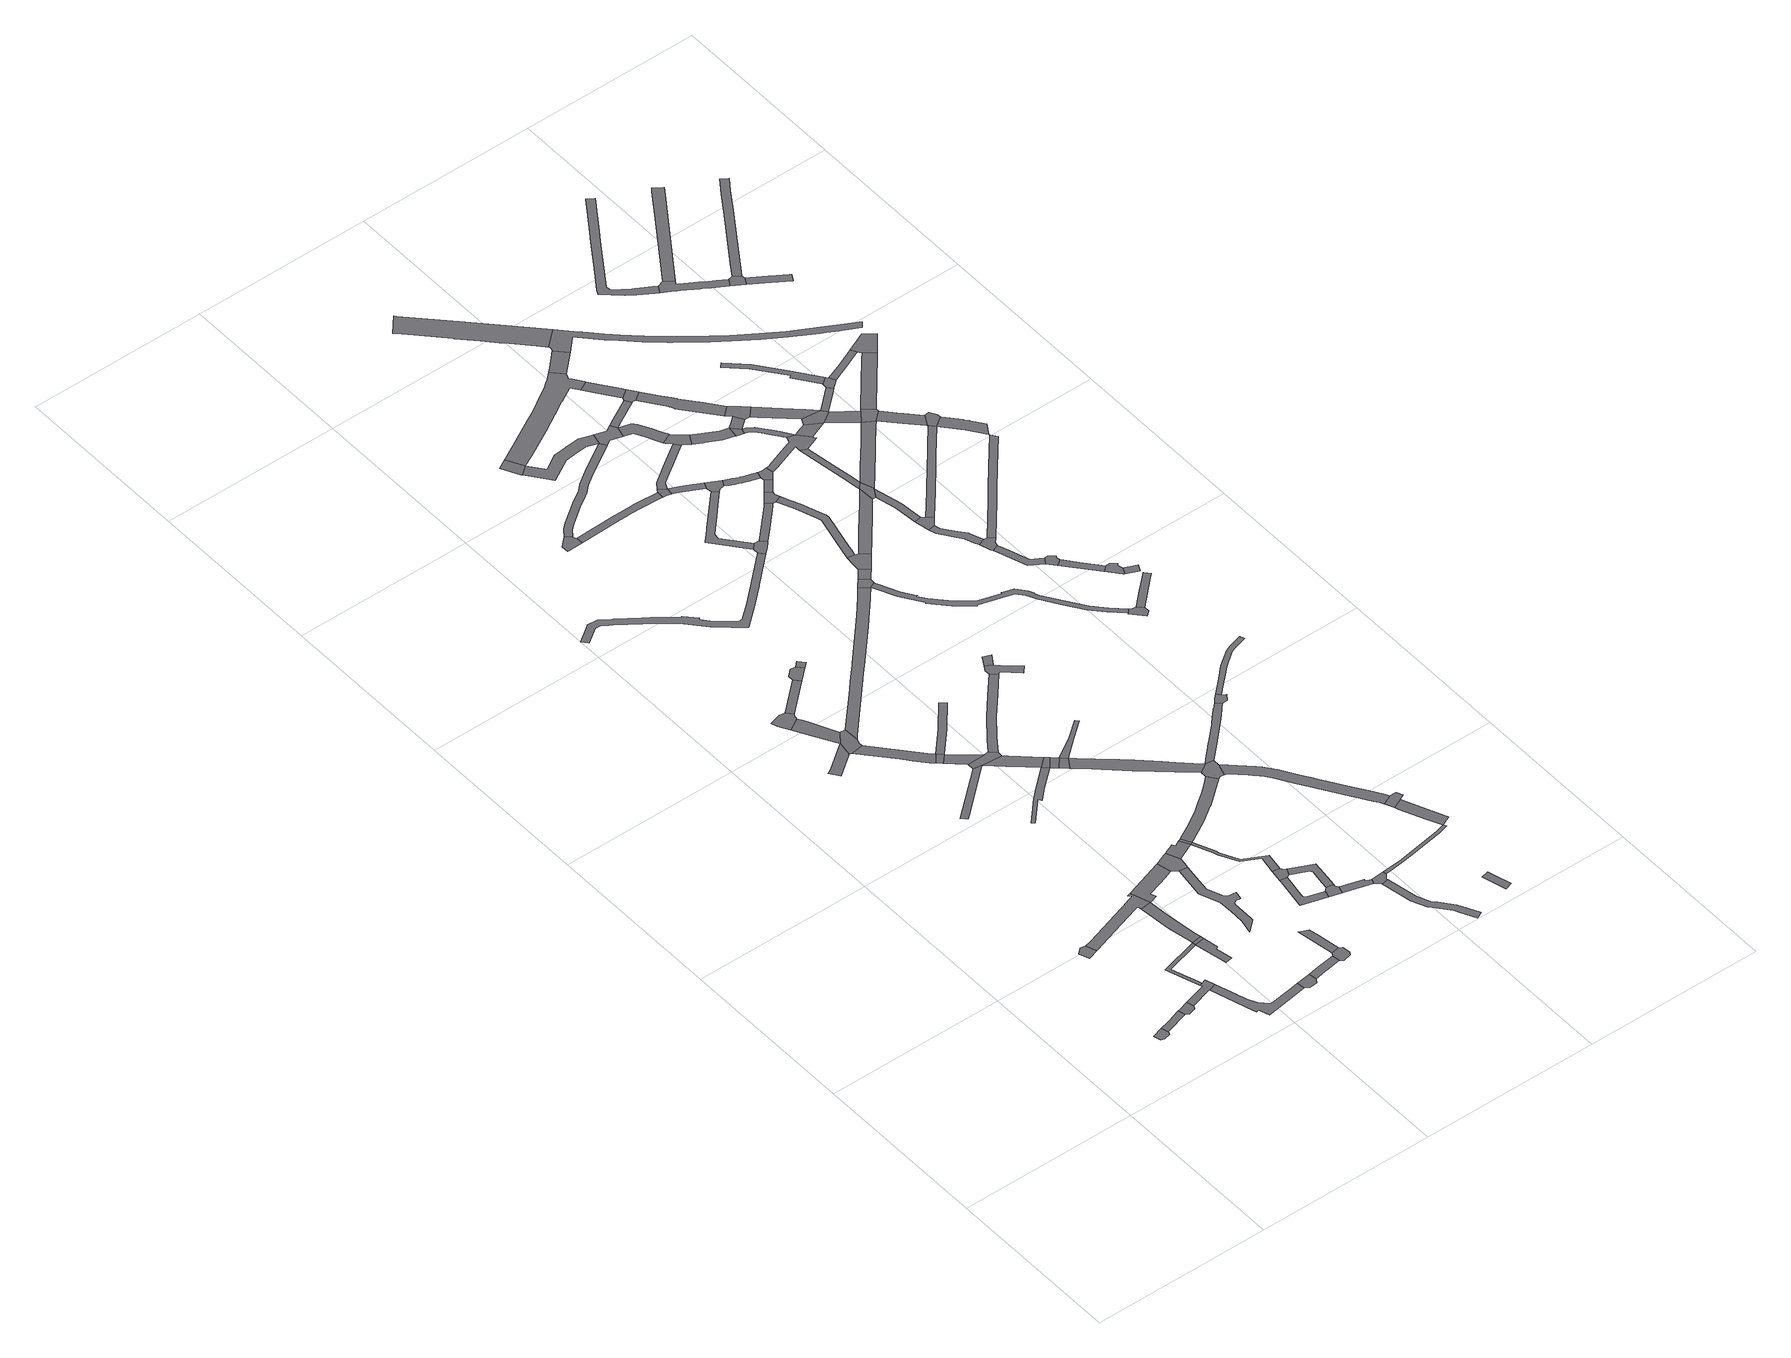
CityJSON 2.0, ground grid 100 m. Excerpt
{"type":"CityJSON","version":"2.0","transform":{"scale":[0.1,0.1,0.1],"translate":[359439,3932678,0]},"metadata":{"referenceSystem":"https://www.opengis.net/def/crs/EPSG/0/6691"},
"CityObjects":{
"road1":{"type":"Road","geometry":[{"type":"MultiSurface","lod":"1","boundaries":[[[0,1,2,3,4,5]]]}]},
"road2":{"type":"Road","attributes":{"RoadStructureAttribute.sectionType":"1"},"geometry":[{"type":"MultiSurface","lod":"1","boundaries":[[[1,6,7,8,2]]]}]},
"road3":{"type":"Road","geometry":[{"type":"MultiSurface","lod":"1","boundaries":[[[9,10,11,12,7,6,13]]]}]},
"road4":{"type":"Road","geometry":[{"type":"MultiSurface","lod":"1","boundaries":[[[14,15,16,17,18]]]}]},
"road5":{"type":"Road","geometry":[{"type":"MultiSurface","lod":"1","boundaries":[[[19,20,21,22,23,11,10,24,25,26]]]}]},
"road6":{"type":"Road","attributes":{"RoadStructureAttribute.sectionType":"1"},"geometry":[{"type":"MultiSurface","lod":"1","boundaries":[[[27,28,29,21,20,30,31,32]]]}]},
"road7":{"type":"Road","attributes":{"RoadStructureAttribute.sectionType":"1"},"geometry":[{"type":"MultiSurface","lod":"1","boundaries":[[[25,33,34,35,36,37,38,39,40,41,42,43,44,45,46,47,48,49,26]]]}]},
"road8":{"type":"Road","attributes":{"RoadStructureAttribute.sectionType":"1"},"geometry":[{"type":"MultiSurface","lod":"1","boundaries":[[[50,51,52,53,54,55,56,57,58,59,60,61,62,14,18]]]}]},
"road9":{"type":"Road","geometry":[{"type":"MultiSurface","lod":"1","boundaries":[[[63,64,65,66,67,32]]]}]},
"road10":{"type":"Road","geometry":[{"type":"MultiSurface","lod":"1","boundaries":[[[67,68,27,32]]]}]},
"road11":{"type":"Road","attributes":{"RoadStructureAttribute.sectionType":"1"},"geometry":[{"type":"MultiSurface","lod":"1","boundaries":[[[68,69,70,55,54,71,72,27]]]}]},
"road12":{"type":"Road","attributes":{"RoadStructureAttribute.sectionType":"1"},"geometry":[{"type":"MultiSurface","lod":"1","boundaries":[[[73,74,75,76,77,78,79,80,81]]]}]},
"road13":{"type":"Road","geometry":[{"type":"MultiSurface","lod":"1","boundaries":[[[82,83,41,40,84,85]]]}]},
"road14":{"type":"Road","geometry":[{"type":"MultiSurface","lod":"1","boundaries":[[[86,87,88,89,90,91,92,93,94]]]}]},
"road15":{"type":"Road","attributes":{"RoadStructureAttribute.sectionType":"1"},"geometry":[{"type":"MultiSurface","lod":"1","boundaries":[[[93,95,96,97,73,98,99,100,94]]]}]},
"road16":{"type":"Road","geometry":[{"type":"MultiSurface","lod":"1","boundaries":[[[101,102,103,104,105,106,98,73,81]]]}]},
"road17":{"type":"Road","attributes":{"RoadStructureAttribute.sectionType":"1"},"geometry":[{"type":"MultiSurface","lod":"1","boundaries":[[[107,108,109,110,111,112,113,83,82]]]}]},
"road18":{"type":"Road","geometry":[{"type":"MultiSurface","lod":"1","boundaries":[[[114,115,56,55,116,117,118,119,120,121,122,123]]]}]},
"road19":{"type":"Road","attributes":{"RoadStructureAttribute.sectionType":"1"},"geometry":[{"type":"MultiSurface","lod":"1","boundaries":[[[124,125,126,127,128,129,130,131,132]]]}]},
"road20":{"type":"Road","attributes":{"RoadStructureAttribute.sectionType":"1"},"geometry":[{"type":"MultiSurface","lod":"1","boundaries":[[[133,134,135,136,102,101,137,138,139,140]]]}]},
"road21":{"type":"Road","attributes":{"RoadStructureAttribute.sectionType":"1"},"geometry":[{"type":"MultiSurface","lod":"1","boundaries":[[[141,88,87,142]]]}]},
"road22":{"type":"Road","geometry":[{"type":"MultiSurface","lod":"1","boundaries":[[[143,144,145,146,147,111,110,148]]]}]},
"road23":{"type":"Road","attributes":{"RoadStructureAttribute.sectionType":"1"},"geometry":[{"type":"MultiSurface","lod":"1","boundaries":[[[149,150,151,152,153,154,155,156,157,158,159,160,161,162,163,164,165,166,167,168,169]]]}]},
"road24":{"type":"Road","attributes":{"RoadStructureAttribute.sectionType":"1"},"geometry":[{"type":"MultiSurface","lod":"1","boundaries":[[[170,171,172,173,147,146]]]}]},
"road25":{"type":"Road","geometry":[{"type":"MultiSurface","lod":"1","boundaries":[[[140,174,175,133]]]}]},
"road26":{"type":"Road","geometry":[{"type":"MultiSurface","lod":"1","boundaries":[[[168,176,177,178,179,180,123,122,169]]]}]},
"road27":{"type":"Road","attributes":{"RoadStructureAttribute.sectionType":"1"},"geometry":[{"type":"MultiSurface","lod":"1","boundaries":[[[181,182,183,184,185,186,187,188,189]]]}]},
"road28":{"type":"Road","attributes":{"RoadStructureAttribute.sectionType":"1"},"geometry":[{"type":"MultiSurface","lod":"1","boundaries":[[[175,174,190,191]]]}]},
"road29":{"type":"Road","attributes":{"RoadStructureAttribute.sectionType":"1"},"geometry":[{"type":"MultiSurface","lod":"1","boundaries":[[[192,193,141,142,194,195]]]}]},
"road30":{"type":"Road","geometry":[{"type":"MultiSurface","lod":"1","boundaries":[[[131,196,197,198,191,190,132]]]}]},
"road31":{"type":"Road","attributes":{"RoadStructureAttribute.sectionType":"1"},"geometry":[{"type":"MultiSurface","lod":"1","boundaries":[[[199,200,201,202,203,204,178,177,205,206]]]}]},
"road32":{"type":"Road","attributes":{"RoadStructureAttribute.sectionType":"1"},"geometry":[{"type":"MultiSurface","lod":"1","boundaries":[[[207,208,209,210,211,212,213,214,215,216,217,218,219,220,221,222,223,224,225,226,227,228,229,230,231,232,233,234,235,236,237,238,239,240,241,242,243,244,245]]]}]},
"road33":{"type":"Road","attributes":{"RoadStructureAttribute.sectionType":"1"},"geometry":[{"type":"MultiSurface","lod":"1","boundaries":[[[194,246,247,195]]]}]},
"road34":{"type":"Road","attributes":{"RoadStructureAttribute.sectionType":"1"},"geometry":[{"type":"MultiSurface","lod":"1","boundaries":[[[248,249,196,131,250,251,252,189,253]]]}]},
"road35":{"type":"Road","attributes":{"RoadStructureAttribute.sectionType":"1"},"geometry":[{"type":"MultiSurface","lod":"1","boundaries":[[[175,254,255,256,257,133]]]}]},
"road36":{"type":"Road","geometry":[{"type":"MultiSurface","lod":"1","boundaries":[[[258,259,260,261,262,199,206]]]}]},
"road37":{"type":"Road","geometry":[{"type":"MultiSurface","lod":"1","boundaries":[[[263,264,265,266,267,268,269,270,271,272]]]}]},
"road38":{"type":"Road","attributes":{"RoadStructureAttribute.sectionType":"1"},"geometry":[{"type":"MultiSurface","lod":"1","boundaries":[[[273,274,275,276,277,278,279,280,281,282,283,284,285,286,287]]]}]},
"road39":{"type":"Road","attributes":{"RoadStructureAttribute.sectionType":"1"},"geometry":[{"type":"MultiSurface","lod":"1","boundaries":[[[288,289,290,291,292,258,206,293,294,295,296,297]]]}]},
"road40":{"type":"Road","geometry":[{"type":"MultiSurface","lod":"1","boundaries":[[[298,253,189,188]]]}]},
"road41":{"type":"Road","geometry":[{"type":"MultiSurface","lod":"1","boundaries":[[[299,300,301,288,297,273,287]]]}]},
"road42":{"type":"Road","attributes":{"RoadStructureAttribute.sectionType":"1"},"geometry":[{"type":"MultiSurface","lod":"1","boundaries":[[[302,303,298,188]]]}]},
"road43":{"type":"Road","geometry":[{"type":"MultiSurface","lod":"1","boundaries":[[[302,304,305,303]]]}]},
"road44":{"type":"Road","geometry":[{"type":"MultiSurface","lod":"1","boundaries":[[[306,280,279,307,308,309,310]]]}]},
"road45":{"type":"Road","attributes":{"RoadStructureAttribute.sectionType":"1"},"geometry":[{"type":"MultiSurface","lod":"1","boundaries":[[[311,312,313,300,299,314,315,316,317,306,310]]]}]},
"road46":{"type":"Road","attributes":{"RoadStructureAttribute.sectionType":"1"},"geometry":[{"type":"MultiSurface","lod":"1","boundaries":[[[318,319,320,321,198,197,322,323,324,325,326,327]]]}]},
"road47":{"type":"Road","attributes":{"RoadStructureAttribute.sectionType":"1"},"geometry":[{"type":"MultiSurface","lod":"1","boundaries":[[[328,329,330,331,332,308,307]]]}]},
"road48":{"type":"Road","attributes":{"RoadStructureAttribute.sectionType":"1"},"geometry":[{"type":"MultiSurface","lod":"1","boundaries":[[[333,334,335,336,337,338,339,340,341,342,260,259,343,344,345,346,347,348,349,350]]]}]},
"road49":{"type":"Road","attributes":{"RoadStructureAttribute.sectionType":"1"},"geometry":[{"type":"MultiSurface","lod":"1","boundaries":[[[305,351,352,353,354,303]]]}]},
"road50":{"type":"Road","attributes":{"RoadStructureAttribute.sectionType":"1"},"geometry":[{"type":"MultiSurface","lod":"1","boundaries":[[[355,356,357,358,359,360,361,362,305,304,363,364,365,366,367,368,369,370]]]}]},
"road51":{"type":"Road","geometry":[{"type":"MultiSurface","lod":"1","boundaries":[[[371,372,373,374,375]]]}]},
"road52":{"type":"Road","geometry":[{"type":"MultiSurface","lod":"1","boundaries":[[[376,377,330,329,378,379,380,381,382,383]]]}]},
"road53":{"type":"Road","attributes":{"RoadStructureAttribute.sectionType":"1"},"geometry":[{"type":"MultiSurface","lod":"1","boundaries":[[[384,385,386,387,388,389,390,272,271,391,392,393,394,395,396,397,398,399,400]]]}]},
"road54":{"type":"Road","attributes":{"RoadStructureAttribute.sectionType":"1"},"geometry":[{"type":"MultiSurface","lod":"1","boundaries":[[[401,402,403,404,405,406,379,378,407,408,409,410,411,412,413]]]}]},
"road55":{"type":"Road","attributes":{"RoadStructureAttribute.sectionType":"1"},"geometry":[{"type":"MultiSurface","lod":"1","boundaries":[[[414,415,416,417,418,419,420,421,422,265,264,423,424,425,426,427,428,429,430,431,432,433]]]}]},
"road56":{"type":"Road","geometry":[{"type":"MultiSurface","lod":"1","boundaries":[[[370,369,333,350,434,435,436,437]]]}]},
"road57":{"type":"Road","attributes":{"RoadStructureAttribute.sectionType":"1"},"geometry":[{"type":"MultiSurface","lod":"1","boundaries":[[[372,438,439,440,441,442,443,444,433,445,446,447,448,449,450,451,373]]]}]},
"road58":{"type":"Road","geometry":[{"type":"MultiSurface","lod":"1","boundaries":[[[452,453,454,455,456,457,458,318,327]]]}]},
"road59":{"type":"Road","geometry":[{"type":"MultiSurface","lod":"1","boundaries":[[[456,459,460,457]]]}]},
"road60":{"type":"Road","geometry":[{"type":"MultiSurface","lod":"1","boundaries":[[[245,244,461,462,463,464,465,466]]]}]},
"road61":{"type":"Road","attributes":{"RoadStructureAttribute.sectionType":"1"},"geometry":[{"type":"MultiSurface","lod":"1","boundaries":[[[467,468,469,470,471,472,473,474,475,106,105,476,477,478,479,480,481,482,483,484,485,486,487,488,489,490,491,492,493,494,495,496,497,498,499,500,501,502,503,504,505,506,507,508,509,510,511,512,513,514,515,516,517,518,519,520,521,522,523,524,485,525]]]}]},
"road62":{"type":"Road","attributes":{"RoadStructureAttribute.sectionType":"1"},"geometry":[{"type":"MultiSurface","lod":"1","boundaries":[[[465,526,527,528,529,530,531,532,533,534,535,536,537,466]]]}]},
"road63":{"type":"Road","geometry":[{"type":"MultiSurface","lod":"1","boundaries":[[[399,538,539,540,541,542,543,400]]]}]},
"road64":{"type":"Road","attributes":{"RoadStructureAttribute.sectionType":"1"},"geometry":[{"type":"MultiSurface","lod":"1","boundaries":[[[382,544,545,546,547,548,549,550,551,552,383]]]}]},
"road65":{"type":"Road","geometry":[{"type":"MultiSurface","lod":"1","boundaries":[[[485,524,553,554,555,525]]]}]},
"road66":{"type":"Road","geometry":[{"type":"MultiSurface","lod":"1","boundaries":[[[556,557,558,559,560]]]}]},
"road67":{"type":"Road","attributes":{"RoadStructureAttribute.sectionType":"1"},"geometry":[{"type":"MultiSurface","lod":"1","boundaries":[[[561,562,554,553,563,564]]]}]},
"road68":{"type":"Road","attributes":{"RoadStructureAttribute.sectionType":"1"},"geometry":[{"type":"MultiSurface","lod":"1","boundaries":[[[565,566,567,568,569,570,571,572,573,574,575,576,577,578,579,580,581,582,583,584,585,586,587,588,589,590,591,592,593,594,436,435]]]}]},
"road69":{"type":"Road","attributes":{"RoadStructureAttribute.sectionType":"1"},"geometry":[{"type":"MultiSurface","lod":"1","boundaries":[[[541,595,596,597,598,599,600,601,602,603,604,605,542]]]}]},
"road70":{"type":"Road","attributes":{"RoadStructureAttribute.sectionType":"1"},"geometry":[{"type":"MultiSurface","lod":"1","boundaries":[[[606,607,608,609,610,611,612,613,614,615,616,617,618,619,620,621,622,623,624,625,626,627,628,374,373]]]}]},
"road71":{"type":"Road","attributes":{"RoadStructureAttribute.sectionType":"1"},"geometry":[{"type":"MultiSurface","lod":"1","boundaries":[[[629,630,631,632,464,463,633,634,635,636]]]}]},
"road72":{"type":"Road","attributes":{"RoadStructureAttribute.sectionType":"1"},"geometry":[{"type":"MultiSurface","lod":"1","boundaries":[[[437,637,638,639,640,641,642,643,644,645,646,647,648,649,650,651,652,370]]]}]},
"road73":{"type":"Road","geometry":[{"type":"MultiSurface","lod":"1","boundaries":[[[653,654,655,656,657,561,564,658,659,660]]]}]},
"road74":{"type":"Road","attributes":{"RoadStructureAttribute.sectionType":"1"},"geometry":[{"type":"MultiSurface","lod":"1","boundaries":[[[661,662,663,664,665,666,543,542,667,668,669,670]]]}]},
"road75":{"type":"Road","geometry":[{"type":"MultiSurface","lod":"1","boundaries":[[[671,445,433,432,672,673,674,675]]]}]},
"road76":{"type":"Road","geometry":[{"type":"MultiSurface","lod":"1","boundaries":[[[600,599,532,531,676,677,678]]]}]},
"road77":{"type":"Road","geometry":[{"type":"MultiSurface","lod":"1","boundaries":[[[679,680,681,580,579,682]]]}]},
"road78":{"type":"Road","attributes":{"RoadStructureAttribute.sectionType":"1"},"geometry":[{"type":"MultiSurface","lod":"1","boundaries":[[[683,684,685,686,687,688,679,682,689,690,548]]]}]},
"road79":{"type":"Road","attributes":{"RoadStructureAttribute.sectionType":"1"},"geometry":[{"type":"MultiSurface","lod":"1","boundaries":[[[691,692,693,694,695,696,655,654,697,698,699,700,701,702,703,704,705]]]}]},
"road80":{"type":"Road","geometry":[{"type":"MultiSurface","lod":"1","boundaries":[[[704,706,707,708,629,636,705]]]}]},
"road81":{"type":"Road","attributes":{"RoadStructureAttribute.sectionType":"1"},"geometry":[{"type":"MultiSurface","lod":"1","boundaries":[[[673,709,710,711,712,713,714,715,716,717,718,719,674]]]}]},
"road82":{"type":"Road","attributes":{"RoadStructureAttribute.sectionType":"1"},"geometry":[{"type":"MultiSurface","lod":"1","boundaries":[[[677,720,721,722,723,724,725,726,727,728,729,730,731,732,733,734,735,736,737,738,739,740,741,742,743,744,678]]]}]},
"road83":{"type":"Road","attributes":{"RoadStructureAttribute.sectionType":"1"},"geometry":[{"type":"MultiSurface","lod":"1","boundaries":[[[745,746,708,707]]]}]},
"road84":{"type":"Road","attributes":{"RoadStructureAttribute.sectionType":"1"},"geometry":[{"type":"MultiSurface","lod":"1","boundaries":[[[747,748,749,750,751,752,675,674]]]}]},
"road85":{"type":"Road","geometry":[{"type":"MultiSurface","lod":"1","boundaries":[[[640,753,754,755,756,757,641]]]}]},
"road86":{"type":"Road","geometry":[{"type":"MultiSurface","lod":"1","boundaries":[[[758,759,760,761,713,712,762,661,670]]]}]},
"road87":{"type":"Road","attributes":{"RoadStructureAttribute.sectionType":"1"},"geometry":[{"type":"MultiSurface","lod":"1","boundaries":[[[763,764,765,766,767,768,769,770,771,772,773,653,660]]]}]},
"road88":{"type":"Road","geometry":[{"type":"MultiSurface","lod":"1","boundaries":[[[745,774,775,776,777,778,779,780,781,782,731,730,746]]]}]},
"road89":{"type":"Road","attributes":{"RoadStructureAttribute.sectionType":"1"},"geometry":[{"type":"MultiSurface","lod":"1","boundaries":[[[783,784,785,786,787,788,789,790,791,792,793,794,795,796,797,798,799,800]]]}]},
"road90":{"type":"Road","attributes":{"RoadStructureAttribute.sectionType":"1"},"geometry":[{"type":"MultiSurface","lod":"1","boundaries":[[[613,801,802,803,804,805,806,614]]]}]},
"road91":{"type":"Road","attributes":{"RoadStructureAttribute.sectionType":"1"},"geometry":[{"type":"MultiSurface","lod":"1","boundaries":[[[807,808,809,761,760,810,811,812,813,814,815]]]}]},
"road92":{"type":"Road","geometry":[{"type":"MultiSurface","lod":"1","boundaries":[[[816,621,620,817,818]]]}]},
"road93":{"type":"Road","geometry":[{"type":"MultiSurface","lod":"1","boundaries":[[[748,819,820,821,804,803,749]]]}]},
"road94":{"type":"Road","attributes":{"RoadStructureAttribute.sectionType":"1"},"geometry":[{"type":"MultiSurface","lod":"1","boundaries":[[[822,823,824,825,826,827,828,756,755,829,830,831,832,833,834,835]]]}]},
"road95":{"type":"Road","geometry":[{"type":"MultiSurface","lod":"1","boundaries":[[[836,837,838,839,840,841]]]}]},
"road96":{"type":"Road","geometry":[{"type":"MultiSurface","lod":"1","boundaries":[[[814,842,843,844,815]]]}]},
"road97":{"type":"Road","attributes":{"RoadStructureAttribute.sectionType":"1"},"geometry":[{"type":"MultiSurface","lod":"1","boundaries":[[[839,845,846,847,848,849,850,851,852,853,840]]]}]},
"road98":{"type":"Road","attributes":{"RoadStructureAttribute.sectionType":"1"},"geometry":[{"type":"MultiSurface","lod":"1","boundaries":[[[854,855,856,857,858,859,821,820,860,861,862,863,864,865]]]}]},
"road99":{"type":"Road","attributes":{"RoadStructureAttribute.sectionType":"1"},"geometry":[{"type":"MultiSurface","lod":"1","boundaries":[[[837,866,867,868,869,870,871,838]]]}]},
"road100":{"type":"Road","geometry":[{"type":"MultiSurface","lod":"1","boundaries":[[[869,868,872,767,766]]]}]},
"road101":{"type":"Road","geometry":[{"type":"MultiSurface","lod":"1","boundaries":[[[873,874,875,876,877,776,775,878,879,880,881,882,883,884,885,886,887,888,889,890,891,892]]]}]},
"road102":{"type":"Road","attributes":{"RoadStructureAttribute.sectionType":"1"},"geometry":[{"type":"MultiSurface","lod":"1","boundaries":[[[893,815,844,894,895,896]]]}]},
"road103":{"type":"Road","geometry":[{"type":"MultiSurface","lod":"1","boundaries":[[[897,898,899,900,901,849,848,902,903]]]}]},
"road104":{"type":"Road","attributes":{"RoadStructureAttribute.sectionType":"1"},"geometry":[{"type":"MultiSurface","lod":"1","boundaries":[[[872,904,905,906,885,884,907,908,909,910,911,767]]]}]},
"road105":{"type":"Road","geometry":[{"type":"MultiSurface","lod":"1","boundaries":[[[912,913,502,501,914,915,916,917]]]}]},
"road106":{"type":"Road","attributes":{"RoadStructureAttribute.sectionType":"1"},"geometry":[{"type":"MultiSurface","lod":"1","boundaries":[[[918,919,920,897,903,921,922,923,924]]]}]},
"road107":{"type":"Road","attributes":{"RoadStructureAttribute.sectionType":"1"},"geometry":[{"type":"MultiSurface","lod":"1","boundaries":[[[891,925,926,927,928,929,844,843,930,931,932,933,934,935,936,937,892]]]}]},
"road108":{"type":"Road","geometry":[{"type":"MultiSurface","lod":"1","boundaries":[[[938,896,895,939,940,941,942,943,854,865]]]}]},
"road109":{"type":"Road","geometry":[{"type":"MultiSurface","lod":"1","boundaries":[[[944,924,923,945,946,947,948,949]]]}]},
"road110":{"type":"Road","attributes":{"RoadStructureAttribute.sectionType":"1"},"geometry":[{"type":"MultiSurface","lod":"1","boundaries":[[[950,947,946,951,952]]]}]},
"road111":{"type":"Road","attributes":{"RoadStructureAttribute.sectionType":"1"},"geometry":[{"type":"MultiSurface","lod":"1","boundaries":[[[953,954,955,956,957,912,917]]]}]},
"road112":{"type":"Road","attributes":{"RoadStructureAttribute.sectionType":"1"},"geometry":[{"type":"MultiSurface","lod":"1","boundaries":[[[958,959,891,890,960]]]}]},
"road113":{"type":"Road","geometry":[{"type":"MultiSurface","lod":"1","boundaries":[[[961,952,951,962,963,964,965,966]]]}]},
"road114":{"type":"Road","attributes":{"RoadStructureAttribute.sectionType":"1"},"geometry":[{"type":"MultiSurface","lod":"1","boundaries":[[[967,968,969,970,940,939,971,972,973]]]}]},
"road115":{"type":"Road","attributes":{"RoadStructureAttribute.sectionType":"1"},"geometry":[{"type":"MultiSurface","lod":"1","boundaries":[[[974,975,964,963]]]}]},
"road116":{"type":"Road","geometry":[{"type":"MultiSurface","lod":"1","boundaries":[[[976,967,973,958,960]]]}]},
"road117":{"type":"Road","attributes":{"RoadStructureAttribute.sectionType":"1"},"geometry":[{"type":"MultiSurface","lod":"1","boundaries":[[[977,978,979,980,981,982,983,984,985,872,868,986,987,988,989,990,991,980,992,993,994]]]}]},
"road118":{"type":"Road","attributes":{"RoadStructureAttribute.sectionType":"1"},"geometry":[{"type":"MultiSurface","lod":"1","boundaries":[[[995,996,997,976,960,998,999,981]]]}]},
"road119":{"type":"Road","attributes":{"RoadStructureAttribute.sectionType":"1"},"geometry":[{"type":"MultiSurface","lod":"1","boundaries":[[[1000,1001,1002,901,900,1003,1004,1005,1006,1007]]]}]},
"road120":{"type":"Road","attributes":{"RoadStructureAttribute.sectionType":"1"},"geometry":[{"type":"MultiSurface","lod":"1","boundaries":[[[1008,1009,1010,1011,1012,1013,1014,1015,1016,1017,1018,1019,1020,1021,1022,1023,1012,1024,1025,1026,1027,1028,1029,1030,836,841]]]}]},
"road121":{"type":"Road","attributes":{"RoadStructureAttribute.sectionType":"1"},"geometry":[{"type":"MultiSurface","lod":"1","boundaries":[[[1031,967,976,1032,1033,1034,1035]]]}]},
"road122":{"type":"Road","attributes":{"RoadStructureAttribute.sectionType":"1"},"geometry":[{"type":"MultiSurface","lod":"1","boundaries":[[[1036,1037,1038,1039,1040,1041,1042,1043,1044]]]}]},
"road123":{"type":"Road","geometry":[{"type":"MultiSurface","lod":"1","boundaries":[[[1045,995,981,980,979,1046]]]}]},
"road124":{"type":"Road","attributes":{"RoadStructureAttribute.sectionType":"1"},"geometry":[{"type":"MultiSurface","lod":"1","boundaries":[[[1047,1048,1049,1050,1051,1052,818,817,1053,1054,1055,1056,1057,1058,1059,1060,1061,1062,1063,1064,1065,1066,1067,1068,1069,1070,1071,1072,1073,1074,1075,1076,1077,1078,1079,1080,1081,1082,1083,1084,1085,1086,1087,1088,1089,1090,783,800]]]}]},
"road125":{"type":"Road","geometry":[{"type":"MultiSurface","lod":"1","boundaries":[[[1091,1036,1044,1092,1035,1034,1093,1094]]]}]},
"road126":{"type":"Road","geometry":[{"type":"MultiSurface","lod":"1","boundaries":[[[993,1024,1012,1023,1095,1096,994]]]}]},
"road127":{"type":"Road","attributes":{"RoadStructureAttribute.sectionType":"1"},"geometry":[{"type":"MultiSurface","lod":"1","boundaries":[[[1097,1098,1099,1100,1045,1046,1101,1102,1103]]]}]},
"road128":{"type":"Road","attributes":{"RoadStructureAttribute.sectionType":"1"},"geometry":[{"type":"MultiSurface","lod":"1","boundaries":[[[1104,1105,1106,1107,1108,1109,1110,1111,1112,1113,1114,1115,1116,1117,1118,1119,1120,1121,1122,1123,1124,1125,1126]]]}]},
"road129":{"type":"Road","attributes":{"RoadStructureAttribute.sectionType":"1"},"geometry":[{"type":"MultiSurface","lod":"1","boundaries":[[[1127,1128,1129,1130,1131,1132,1091,1094]]]}]},
"road130":{"type":"Road","geometry":[{"type":"MultiSurface","lod":"1","boundaries":[[[1133,1115,1114,1134,1135,1136,1137,1138,1139,1140,1141,1142,1143,1144,1145,1146,1147,1148]]]}]},
"road131":{"type":"Road","geometry":[{"type":"MultiSurface","lod":"1","boundaries":[[[1149,1150,1151,1130,1129,1097,1103]]]}]},
"road132":{"type":"Road","geometry":[{"type":"MultiSurface","lod":"1","boundaries":[[[1152,1153,1154,1141,1140,1155]]]}]},
"road133":{"type":"Road","attributes":{"RoadStructureAttribute.sectionType":"1"},"geometry":[{"type":"MultiSurface","lod":"1","boundaries":[[[1156,1157,1158,1159,1160,1133,1148,1161,1162,1163,1164]]]}]},
"road134":{"type":"Road","attributes":{"RoadStructureAttribute.sectionType":"1"},"geometry":[{"type":"MultiSurface","lod":"1","boundaries":[[[1165,1166,1167,1168,1169,1170,1152,1155]]]}]},
"road135":{"type":"Road","attributes":{"RoadStructureAttribute.sectionType":"1"},"geometry":[{"type":"MultiSurface","lod":"1","boundaries":[[[1171,1172,1173,1174,1175,1176,1154,1153,1177,1178,1179,1180,1181,1182,1183]]]}]}
},
"vertices":[
[492,310,0],[497,328,0],[486,366,0],[423,348,0],[435,309,0],[453,300,0],
[634,368,0],[623,407,0],[543,383,0],
[691,370,0],[700,388,0],[689,427,0],[641,412,0],[652,359,0],
[560,1025,0],[532,1034,0],[502,1006,0],[521,948,0],[579,967,0],
[853,491,0],[829,483,0],[812,477,0],[816,464,0],[814,463,0],[826,425,0],[828,426,0],[870,439,0],
[967,725,0],[750,663,0],[804,502,0],[822,503,0],[773,650,0],[969,706,0],
[902,181,0],[906,169,0],[923,174,0],[929,157,0],[942,114,0],[955,116,0],[1068,134,0],[1184,154,0],[1177,198,0],[1108,187,0],[1006,170,0],[992,173,0],[950,218,0],[925,269,0],[917,292,0],[909,317,0],[907,321,0],
[596,973,0],[620,981,0],[894,1070,0],[919,1078,0],[922,1057,0],[982,1063,0],[947,1171,0],[929,1166,0],[945,1150,0],[929,1145,0],[903,1136,0],[901,1135,0],[602,1038,0],
[1005,521,0],[1045,528,0],[1027,623,0],[1042,627,0],[1027,716,0],
[1023,734,0],
[1018,767,0],[993,950,0],[941,873,0],[966,743,0],
[522,2826,0],[376,2718,0],[367,2713,0],[359,2708,0],[349,2703,0],[386,2652,0],[418,2675,0],[502,2737,0],[510,2742,0],
[1268,167,0],[1261,212,0],[1207,138,0],[1252,145,0],
[473,3112,0],[479,3118,0],[449,3151,0],[418,3156,0],[354,3137,0],[364,3102,0],[365,3101,0],[397,3044,0],[467,3084,0],
[415,3012,0],[466,2925,0],[513,2843,0],[568,2887,0],[495,3034,0],[484,3056,0],
[523,2740,0],[596,2751,0],[593,2766,0],[595,2782,0],[602,2795,0],[598,2882,0],
[1333,178,0],[1341,179,0],[1381,186,0],[1431,194,0],[1426,239,0],[1381,232,0],[1326,222,0],
[1123,1229,0],[1089,1218,0],[989,1065,0],[1030,1077,0],[1020,1110,0],[1024,1111,0],[1150,1151,0],[1157,1154,0],[1192,1166,0],[1172,1245,0],
[644,2074,0],[652,2067,0],[658,2060,0],[665,2053,0],[668,2051,0],[672,2047,0],[707,2077,0],[950,2288,0],[902,2296,0],
[829,2485,0],[813,2499,0],[645,2693,0],[606,2736,0],[676,2565,0],[715,2519,0],[769,2457,0],[789,2438,0],
[619,3304,0],[649,3271,0],
[1494,190,0],[1506,207,0],[1499,252,0],[1482,263,0],[1437,256,0],[1450,181,0],
[1218,1096,0],[1198,963,0],[1241,855,0],[1242,775,0],[1241,733,0],[1240,688,0],[1224,611,0],[1285,665,0],[1286,674,0],[1286,683,0],[1289,774,0],[1288,805,0],[1304,819,0],[1334,815,0],[1341,859,0],[1297,866,0],[1282,878,0],[1246,968,0],[1259,1057,0],[1271,1137,0],[1225,1144,0],
[1461,387,0],[1451,444,0],[1428,454,0],[1401,466,0],
[816,2413,0],[859,2459,0],
[1275,1166,0],[1281,1203,0],[1249,1277,0],[1234,1270,0],[1205,1258,0],
[1054,2010,0],[997,1955,0],[886,1839,0],[900,1825,0],[1010,1941,0],[1022,1923,0],[1081,1980,0],[1189,2072,0],[1159,2099,0],
[903,2332,0],[1002,2337,0],
[654,3364,0],[620,3333,0],[714,3329,0],[684,3362,0],
[1064,2280,0],[1064,2307,0],[1031,2340,0],
[1352,1303,0],[1326,1290,0],[1319,1287,0],[1307,1303,0],[1288,1294,0],[1261,1282,0],[1357,1238,0],[1379,1249,0],
[878,3934,0],[866,3923,0],[773,3840,0],[691,3772,0],[671,3771,0],[576,3849,0],[532,3900,0],[539,3907,0],[483,3969,0],[476,3962,0],[470,3969,0],[461,3975,0],[364,4054,0],[330,4078,0],[221,4156,0],[215,4160,0],[157,4200,0],[98,4204,0],[93,4199,0],[3,4135,0],[27,4104,0],[112,4163,0],[143,4161,0],[175,4139,0],[193,4127,0],[308,4045,0],[339,4022,0],[442,3940,0],[445,3936,0],[544,3825,0],[549,3820,0],[622,3760,0],[681,3711,0],[799,3809,0],[887,3888,0],[894,3894,0],[903,3903,0],[1059,4048,0],[1032,4077,0],
[743,3355,0],[713,3388,0],
[1128,2222,0],[1085,2261,0],[955,2284,0],[1035,2211,0],[1052,2195,0],[1211,2147,0],
[975,2585,0],[1089,2720,0],[1057,2745,0],[945,2612,0],
[1393,1255,0],[1392,1255,0],[1365,1309,0],[1359,1306,0],[1356,1305,0],
[420,4710,0],[423,4715,0],[390,4738,0],[338,4690,0],[339,4650,0],[358,4651,0],[363,4651,0],[400,4652,0],[431,4653,0],[430,4693,0],
[1554,795,0],[1552,780,0],[1526,630,0],[1522,610,0],[1521,601,0],[1638,568,0],[1664,561,0],[1675,601,0],[1639,611,0],[1580,627,0],[1569,641,0],[1570,650,0],[1571,656,0],[1587,747,0],[1594,788,0],
[1606,857,0],[1623,957,0],[1499,1023,0],[1448,1119,0],[1444,1140,0],[1429,1135,0],[1434,1114,0],[1488,1012,0],[1583,961,0],[1566,864,0],
[1233,2127,0],
[1611,797,0],[1628,834,0],[1615,840,0],
[1221,2045,0],[1266,2097,0],
[1260,2011,0],[1297,2069,0],
[1695,617,0],[1731,542,0],[1743,585,0],[1733,601,0],[1734,611,0],
[1738,635,0],[1757,774,0],[1722,790,0],[1695,759,0],[1703,755,0],[1712,739,0],[1700,658,0],
[1368,2748,0],[1269,2637,0],[1173,2529,0],[1077,2405,0],[1104,2364,0],[1127,2396,0],[1131,2401,0],[1208,2500,0],[1311,2616,0],[1401,2718,0],
[1744,538,0],[1887,498,0],[1897,525,0],[1865,536,0],[1869,547,0],
[1726,1563,0],[1688,1529,0],[1641,1489,0],[1610,1465,0],[1580,1443,0],[1539,1412,0],[1492,1382,0],[1491,1382,0],[1436,1349,0],[1387,1321,0],[1416,1267,0],[1419,1269,0],[1464,1295,0],[1525,1331,0],[1616,1392,0],[1619,1393,0],[1689,1451,0],[1763,1512,0],
[1403,2158,0],[1497,2233,0],[1484,2249,0],[1390,2174,0],
[1734,1669,0],[1673,1727,0],[1627,1772,0],[1533,1861,0],[1532,1862,0],[1479,1909,0],[1457,1928,0],[1326,2043,0],[1340,1939,0],[1481,1810,0],[1489,1803,0],[1632,1678,0],[1658,1656,0],[1667,1648,0],[1725,1596,0],[1777,1631,0],
[497,5193,0],[499,5190,0],[549,5226,0],[498,5320,0],[444,5290,0],
[1915,525,0],[1902,524,0],[1914,469,0],[1954,477,0],[1952,484,0],[1961,496,0],[1973,512,0],[1972,530,0],
[908,4694,0],[819,4699,0],[783,4700,0],[771,4700,0],[743,4701,0],[700,4700,0],[667,4700,0],[668,4660,0],[701,4660,0],[743,4661,0],[754,4660,0],[781,4660,0],[817,4658,0],[895,4655,0],[906,4654,0],[920,4653,0],[924,4693,0],
[2108,121,0],[2100,138,0],[2040,210,0],[2019,235,0],[1993,294,0],[1988,306,0],[1948,296,0],[1984,213,0],[2000,194,0],[2066,115,0],[2079,89,0],[2121,5,0],[2157,23,0],
[883,5104,0],[746,5020,0],[672,4968,0],[639,4935,0],[564,4889,0],[556,4882,0],[452,4807,0],[420,4779,0],[417,4777,0],[447,4750,0],[477,4775,0],[586,4854,0],[626,4879,0],[661,4902,0],[697,4936,0],[746,4971,0],[768,4986,0],[874,5051,0],[940,5092,0],[919,5126,0],
[1780,1519,0],[1800,1516,0],[1822,1588,0],[1823,1622,0],
[501,5188,0],[564,5107,0],[599,5062,0],[724,5135,0],[780,5141,0],[852,5147,0],[888,5136,0],[932,5189,0],[898,5199,0],[859,5211,0],[777,5205,0],[730,5200,0],[704,5197,0],[615,5145,0],
[1412,2730,0],[1499,2651,0],[1530,2684,0],[1443,2763,0],[1421,2783,0],[1383,2806,0],[1364,2775,0],
[1457,2842,0],[1415,2859,0],
[1089,4075,0],[1113,4099,0],[1120,4107,0],[1091,4135,0],[1061,4137,0],[1034,4107,0],
[1213,3546,0],[1165,3492,0],[1128,3451,0],[1079,3398,0],[909,3213,0],[902,3206,0],[845,3144,0],[764,3058,0],[661,2949,0],[620,2818,0],[715,2921,0],[806,3019,0],[879,3097,0],[907,3126,0],[942,3164,0],[1122,3357,0],[1193,3434,0],[1214,3456,0],[1301,3559,0],[1309,3541,0],[1360,3429,0],[1440,3315,0],[1435,3311,0],[1435,3310,0],[1523,3217,0],[1615,3143,0],[1620,3148,0],[1761,3106,0],[1804,3093,0],[1837,3051,0],[1863,3000,0],[1929,2902,0],[2001,2794,0],[2067,2723,0],[2140,2655,0],[2157,2677,0],[2086,2742,0],[2023,2810,0],[1887,3014,0],[1875,3038,0],[1880,3042,0],[1879,3043,0],[1866,3070,0],[1823,3122,0],[1764,3140,0],[1760,3141,0],[1759,3135,0],[1641,3170,0],[1631,3173,0],[1546,3242,0],[1461,3331,0],[1430,3376,0],[1439,3375,0],[1435,3380,0],[1390,3446,0],[1340,3555,0],[1335,3565,0],[1332,3571,0],[1251,3592,0],
[951,4271,0],[952,4301,0],[978,4328,0],[1038,4391,0],[1089,4445,0],[1152,4512,0],[1123,4539,0],[1068,4481,0],[949,4356,0],[917,4322,0],[909,4314,0],[885,4288,0],
[932,4652,0],[944,4650,0],[954,4647,0],[967,4643,0],[973,4683,0],[935,4710,0],
[2081,522,0],[2141,532,0],[2345,566,0],[2400,582,0],[2392,599,0],[2339,583,0],[2131,549,0],[2079,540,0],[2073,540,0],
[1336,3601,0],[1291,3639,0],[1261,3604,0],
[2365,186,0],[2355,220,0],[2312,208,0],[2349,74,0],[2392,86,0],
[1332,3689,0],[1310,3662,0],[1356,3624,0],[1378,3650,0],
[1817,1509,0],[1818,1508,0],[1890,1441,0],[1905,1427,0],[1928,1403,0],[1943,1385,0],[1958,1365,0],[1967,1352,0],[2026,1260,0],[2079,1176,0],[2084,1168,0],[2138,1085,0],[2238,931,0],[2255,906,0],[2264,886,0],[2319,911,0],[2309,934,0],[2276,984,0],[2194,1109,0],[2188,1118,0],[2135,1201,0],[2123,1220,0],[2115,1233,0],[2077,1293,0],[2018,1385,0],[2008,1400,0],[2001,1409,0],[1990,1423,0],[1973,1443,0],[1952,1465,0],
[976,4640,0],[978,4639,0],[989,4635,0],[1000,4629,0],[1118,4569,0],[1136,4605,0],[1057,4645,0],[1019,4665,0],[1008,4670,0],[996,4675,0],[985,4679,0],
[616,5263,0],[776,5351,0],[830,5382,0],[916,5432,0],[954,5455,0],[960,5458,0],[1046,5507,0],[1078,5461,0],[1129,5490,0],[1131,5491,0],[1127,5497,0],[1092,5546,0],[1081,5561,0],[1083,5567,0],[1094,5590,0],[1036,5651,0],[999,5616,0],[978,5601,0],[950,5580,0],[917,5560,0],[813,5494,0],[749,5459,0],[594,5372,0],
[1268,4318,0],[1256,4303,0],[1256,4302,0],[1122,4166,0],[1161,4149,0],[1286,4276,0],[1295,4287,0],[1300,4293,0],
[1904,1701,0],[1980,1773,0],[2043,1839,0],[2099,1898,0],[2072,1924,0],[2044,1896,0],[2043,1897,0],[2038,1891,0],[2022,1875,0],[1974,1824,0],[1975,1823,0],[1953,1800,0],[1885,1736,0],[1878,1730,0],[1859,1712,0],[1798,1651,0],
[1400,3770,0],[1381,3778,0],[1341,3784,0],[1340,3774,0],[1335,3742,0],[1394,3670,0],[1397,3673,0],[1446,3732,0],
[1187,4903,0],[1072,4825,0],[1068,4822,0],[1024,4792,0],[960,4747,0],[939,4716,0],[993,4721,0],[1068,4773,0],[1095,4792,0],[1210,4870,0],
[1000,5169,0],[970,5111,0],[1035,5091,0],[1053,5153,0],[1033,5188,0],
[1164,4525,0],[1194,4530,0],[1212,4566,0],
[2342,860,0],[2374,877,0],[2357,909,0],[2287,835,0],
[2445,624,0],[2435,645,0],[2410,705,0],[2410,707,0],[2377,781,0],[2369,799,0],[2296,814,0],[2356,678,0],
[1326,4276,0],[1361,4194,0],[1401,4078,0],[1407,4063,0],[1407,4057,0],[1372,3911,0],[1390,3815,0],[1394,3834,0],[1447,4053,0],[1446,4071,0],[1432,4111,0],[1399,4208,0],[1378,4256,0],[1356,4306,0],[1319,4290,0],
[1345,4332,0],[1347,4352,0],[1316,4377,0],
[1086,5076,0],[1116,5021,0],[1139,4973,0],[1156,4938,0],[1214,4966,0],[1209,4975,0],[1200,4995,0],[1173,5050,0],[1139,5114,0],[1128,5126,0],[1117,5134,0],
[1217,4518,0],[1228,4513,0],[1233,4511,0],[1244,4505,0],[1260,4498,0],[1268,4495,0],[1275,4492,0],[1292,4486,0],[1303,4482,0],[1356,4464,0],[1363,4462,0],[1374,4501,0],[1369,4502,0],[1358,4506,0],[1348,4509,0],[1317,4520,0],[1306,4523,0],[1292,4529,0],[1290,4529,0],[1275,4535,0],[1259,4543,0],[1257,4543,0],[1251,4546,0],[1248,4548,0],[1237,4553,0],
[1400,4417,0],[1369,4442,0],
[1092,5175,0],[1214,5244,0],[1194,5279,0],[1095,5223,0],[1056,5201,0],[1042,5193,0],
[2129,1900,0],[2152,1931,0],[2131,1947,0],[2113,1967,0],[2091,1944,0],
[1217,4875,0],[1242,4852,0],[1254,4845,0],[1285,4902,0],[1162,4927,0],
[1499,3795,0],[1524,3825,0],[1604,3921,0],[1684,4018,0],[1681,4108,0],[1677,4103,0],[1597,4007,0],[1583,3990,0],[1477,3863,0],[1438,3816,0],[1426,3802,0],
[1416,4436,0],[1433,4458,0],[1427,4497,0],[1414,4496,0],[1411,4496,0],[1405,4496,0],[1393,4497,0],[1389,4497,0],[1382,4498,0],
[1233,5865,0],[921,6187,0],[715,6401,0],[706,6410,0],[629,6322,0],[640,6311,0],[700,6248,0],[793,6151,0],[794,6150,0],[830,6113,0],[834,6108,0],[920,6019,0],[982,5953,0],[997,5938,0],[1104,5826,0],[1134,5794,0],[1138,5790,0],[1142,5785,0],
[1121,5402,0],[1167,5339,0],[1198,5297,0],[1245,5332,0],[1233,5349,0],[1168,5437,0],
[1416,4832,0],[1338,4874,0],[1302,4893,0],[1303,4819,0],[1306,4818,0],[1311,4815,0],[1386,4775,0],[1450,4758,0],[1461,4820,0],
[1057,5671,0],[1199,5691,0],[1140,5752,0],
[1221,5248,0],[1236,5245,0],[1284,5280,0],
[2370,2177,0],[2341,2163,0],[2253,2099,0],[2221,2069,0],[2207,2055,0],[2189,2038,0],[2166,2015,0],[2183,1994,0],[2230,2039,0],[2270,2077,0],[2351,2137,0],[2380,2150,0],[2458,2173,0],[2450,2200,0],
[1804,3763,0],[1783,3776,0],[1743,3770,0],[1760,3687,0],[1800,3696,0],[1835,3737,0],
[1457,4756,0],[1494,4746,0],[1502,4775,0],
[1771,3646,0],[1855,3533,0],[1873,3484,0],[1882,3460,0],[1920,3473,0],[1900,3529,0],[1891,3553,0],[1860,3595,0],[1807,3664,0],
[1546,4941,0],[1472,5033,0],[1395,5129,0],[1394,5131,0],[1378,5153,0],[1347,5194,0],[1325,5123,0],[1330,5116,0],[1344,5084,0],[1346,5082,0],[1420,4990,0],[1495,4900,0],
[1772,3908,0],[1736,4066,0],[1736,4068,0],[1706,4015,0],[1731,3907,0],[1733,3888,0],
[1711,4143,0],
[1621,4566,0],[1609,4561,0],[1454,4504,0],[1447,4501,0],[1435,4499,0],[1443,4459,0],[1455,4462,0],[1464,4464,0],[1468,4466,0],[1597,4513,0],[1626,4524,0],[1625,4491,0],[1661,4475,0],[1738,4505,0],[1740,4507,0],[1741,4507,0],[1731,4520,0],[1729,4523,0],[1677,4586,0],[1632,4599,0],
[1493,4844,0],[1537,4803,0],[1555,4817,0],[1525,4870,0],
[1945,3401,0],[1951,3422,0],[1952,3423,0],[1971,3446,0],[1941,3472,0],[1904,3398,0],[1908,3387,0],
[1708,4163,0],[1700,4217,0],[1685,4318,0],[1653,4297,0],[1664,4227,0],[1665,4217,0],[1672,4171,0],[1678,4130,0],
[2195,2664,0],[2168,2665,0],[2135,2651,0],[2196,2582,0],[2222,2604,0],[2223,2636,0],
[2006,3232,0],[1992,3273,0],[1968,3338,0],[1926,3337,0],[1973,3206,0],[2043,3161,0],[2068,3194,0],
[1632,4650,0],[1607,4685,0],[1597,4698,0],[1558,4746,0],[1523,4769,0],[1511,4741,0],[1537,4724,0],[1560,4695,0],[1561,4694,0],[1583,4667,0],[1608,4632,0],[1617,4620,0],[1622,4612,0],
[1504,4889,0],[1585,4816,0],[1632,4867,0],[1597,4899,0],[1591,4904,0],[1566,4924,0],
[2088,3196,0],[2046,3159,0],[2083,3115,0],[2114,3141,0],[2111,3162,0],[2119,3171,0],
[2186,3056,0],[2227,2945,0],[2258,2971,0],
[2357,2761,0],[2393,2794,0],[2366,2823,0],[2329,2789,0],[2273,2737,0],
[1749,4615,0],[1696,4594,0],[1831,4566,0],
[2281,2971,0],[2286,2875,0],[2293,2872,0],[2310,2909,0],[2304,2937,0],[2312,2946,0],
[1875,4640,0],[1820,4691,0],[1777,4732,0],[1776,4732,0],[1614,4790,0],[1716,4698,0],[1768,4651,0],
[2363,2841,0],[2379,2878,0],
[1896,4609,0],
[2164,4378,0],[2158,4384,0],[2083,4463,0],[2032,4419,0],[1972,4455,0],[1876,4340,0],[1842,4300,0],[1772,4216,0],[1724,4160,0],[1800,4144,0],[1838,4189,0],[1860,4215,0],[1877,4236,0],[1923,4290,0],[2007,4390,0],[2121,4326,0],[2201,4242,0],[2234,4304,0],
[2016,4515,0],[2009,4520,0],[1958,4560,0],[1905,4507,0],[1957,4467,0],
[2249,3840,0],[2157,3730,0],[2102,3664,0],[2132,3637,0],[2179,3693,0],[2280,3814,0],[2415,3975,0],[2390,4008,0],
[1946,3869,0],[1982,3912,0],[2026,3964,0],[2105,4060,0],[2232,4210,0],[2309,4121,0],[2315,4115,0],[2316,4113,0],[2388,4011,0],[2426,4075,0],[2380,4139,0],[2377,4143,0],[2359,4164,0],[2357,4167,0],[2356,4168,0],[2285,4247,0],[2204,4239,0],[2114,4132,0],[2077,4087,0],[2035,4038,0],[2005,4002,0],[1948,3934,0],[1916,3896,0],
[1925,4684,0],[1897,4611,0],[1976,4681,0],[2016,4716,0],[1992,4744,0],
[2031,4800,0],[1936,4929,0],[1811,5090,0],[1710,5186,0],[1690,5164,0],[1789,5070,0],[1913,4913,0],[1900,4902,0],[1995,4773,0],
[2026,4527,0],[2082,4479,0],
[1145,5780,0],[1147,5775,0],[1147,5772,0],[1147,5769,0],[1146,5763,0],[1144,5757,0],[1248,5739,0],[1269,5762,0],[1273,5767,0],[1381,5655,0],[1430,5608,0],[1511,5532,0],[1513,5529,0],[1561,5489,0],[1602,5454,0],[1620,5438,0],[1759,5331,0],[1839,5272,0],[1955,5193,0],[2067,5123,0],[2162,5069,0],[2201,5048,0],[2228,5034,0],[2264,5014,0],[2380,4953,0],[2405,4982,0],[2393,4989,0],[2283,5050,0],[2214,5086,0],[2182,5104,0],[2087,5158,0],[1977,5227,0],[1862,5305,0],[1783,5363,0],[1645,5470,0],[1644,5471,0],[1594,5513,0],[1540,5559,0],[1534,5565,0],[1457,5637,0],[1403,5690,0],[1367,5726,0],[1330,5764,0],[1301,5794,0],
[2041,4787,0],[1993,4757,0],[2025,4724,0],[2061,4755,0],
[2283,4272,0],[2261,4307,0],
[2271,4820,0],[2244,4787,0],[2138,4661,0],[2043,4547,0],[2220,4645,0],[2301,4742,0],[2327,4774,0],
[1912,6455,0],[1801,6291,0],[1747,6212,0],[1634,6044,0],[1565,5942,0],[1549,5914,0],[1646,5828,0],[1676,5806,0],[1689,5797,0],[1763,5752,0],[1783,5740,0],[1806,5779,0],[1786,5791,0],[1714,5835,0],[1713,5836,0],[1700,5843,0],[1616,5900,0],[1611,5929,0],[1785,6188,0],[1826,6247,0],[1901,6358,0],[1920,6387,0],[1949,6429,0],
[2106,4773,0],[2167,4798,0],[2257,4838,0],[2242,4871,0],[2153,4832,0],[2122,4819,0],
[1843,5790,0],[1849,5702,0],[1856,5697,0],[1869,5690,0],[1950,5640,0],[1957,5635,0],[1994,5613,0],[2070,5566,0],[2094,5604,0],[2046,5634,0],[1996,5664,0],[1974,5678,0],[1893,5728,0],[1888,5731,0],[1879,5736,0],[1893,5756,0],
[2380,4838,0],[2408,4874,0],[2352,4920,0],
[2159,5564,0],[2157,5585,0],[2119,5609,0],[2136,5525,0],
[2202,6317,0],[2189,6299,0],[2128,6208,0],[2116,6190,0],[2019,6048,0],[2071,6019,0],[2138,6117,0],[2222,6240,0],[2251,6283,0],
[2238,5462,0],[2325,5405,0],[2348,5444,0],[2340,5449,0],[2263,5500,0],[2256,5504,0],
[2491,6161,0],[2433,6078,0],[2367,5978,0],[2323,5913,0],[2307,5889,0],[2169,5684,0],[2244,5714,0],[2346,5867,0],[2360,5888,0],[2391,5934,0],[2470,6052,0],[2481,6068,0],[2528,6135,0]
]}
